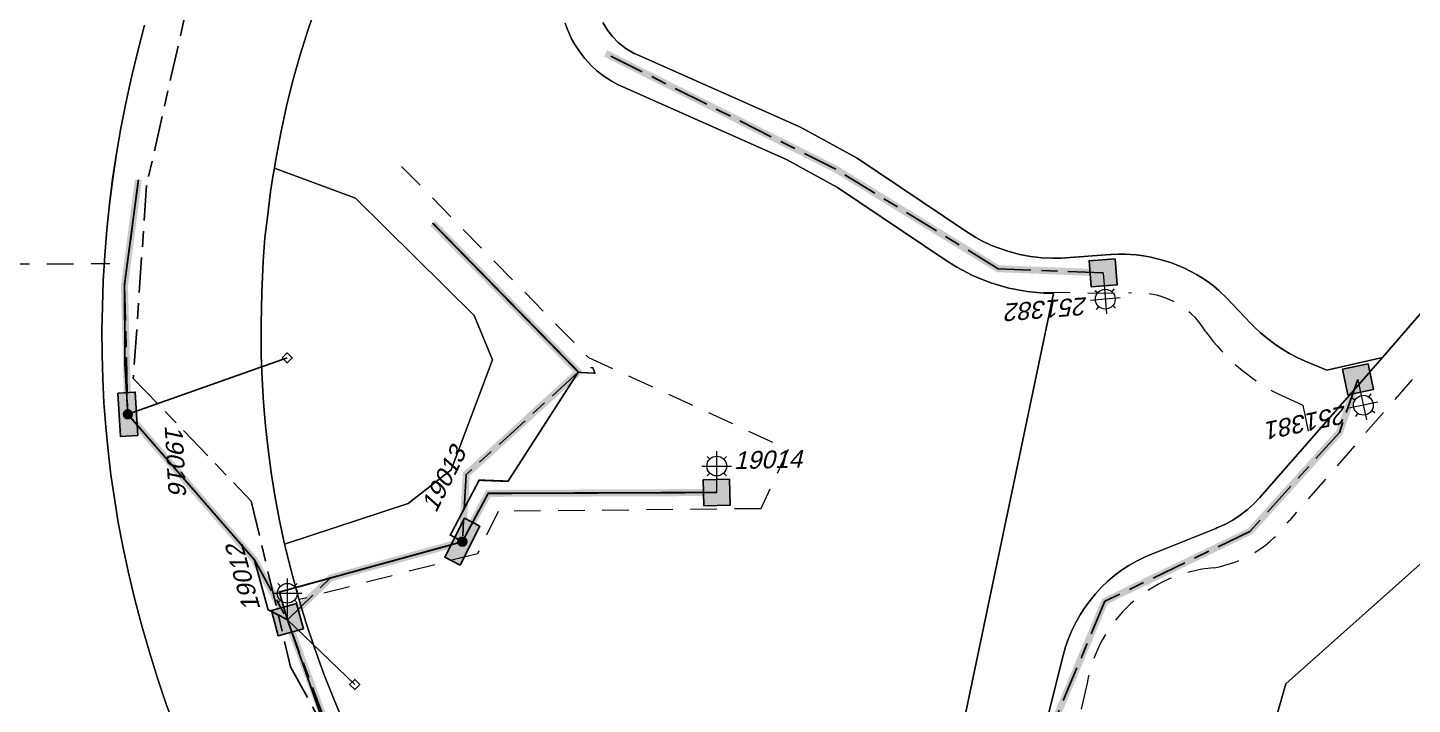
# Model space of a CAD drawing. Header units: metres. Extents: x 296308 to 298462, y 6229542 to 6231092.
# Drawn here: x 297296.2 to 297453.3, y 6230537 to 6230613.9 of the extents above; entities that cross this region are included whole.
import ezdxf
from ezdxf.enums import TextEntityAlignment as Align

# ---------------------------------------------------------------- set-up
doc = ezdxf.new("R2010")
doc.units = ezdxf.units.M
for name, pattern in [('Cable Exist UG', [8.2, 4, -1.2, 1.8, -1.2]), ('Dash', [5, 3, -2]), ('IECLCENT', [15.5, 9.5, -2, 2, -2])]:
    doc.linetypes.add(name, pattern=pattern)
doc.layers.get('0').update_dxf_attribs({"color": 6})
for name, color, linetype, lineweight in [('Cadastre Developer_SP_EXT', 9, 'Continuous', 5), ('Cadastre Land Parcels_SP_EXT', 9, 'Continuous', 5), ('Cadastre Roads_SP_EXT', 94, 'Continuous', 15)]:
    doc.layers.add(name, color=color, linetype=linetype, lineweight=lineweight)
for name, color, linetype in [('Equip_SL_EXT', 7, 'Continuous'), ('Equip_SP_SL_EXT', 7, 'Continuous'), ('Mains_HV_EXT', 7, 'Continuous'), ('Mains_LV_EXT', 7, 'Continuous'), ('Mains_SL_EXT', 7, 'Continuous'), ('Notes_LV_MISC', 7, 'Continuous'), ('Notes_SP_MISC', 7, 'Continuous'), ('Services_SP_EXT', 7, 'Continuous'), ('SupportsUG_SP_LV_EXT', 7, 'Continuous'), ('SupportsUG_SP_LV_SL_EXT', 7, 'Continuous')]:
    doc.layers.add(name, color=color, linetype=linetype)
doc.styles.add('COLUMN_LABEL', font='arial.ttf')
doc.styles.add('iecARIAL', font='arial.ttf', dxfattribs={"height": 2})
doc.styles.add('ieISOCP', font='isocp.shx')
doc.styles.add('POLE_LABEL', font='arial.ttf')
doc.styles.get("Standard").update_dxf_attribs({"font": 'arial.ttf'})

# ---------------------------------------------------------------- blocks, each defined once
blk = doc.blocks.new('COLUMN_EXT')
blk.add_hatch(color=256).paths.add_polyline_path([(-1.49, 1.48), (-1.49, -1.49), (1.48, -1.49), (1.48, 1.48)])
blk.add_lwpolyline([(-1.49, -1.49), (1.48, -1.49), (1.48, 1.48), (-1.49, 1.48)], close=True)
at = {"style": 'COLUMN_LABEL', "oblique": 15, "flags": 8}
blk.add_attdef('ASSET_NUM', text='', height=2, dxfattribs=at).set_placement((2, 2), align=Align.BOTTOM_LEFT)
at = {"flags": 9}
for tag, style, p in [('STRUCTURE_PLANT_NUMBER', 'POLE_LABEL', (1.81, 0.03)), ('STREET_CODE', 'COLUMN_LABEL', (1.81, -0.2))]:
    blk.add_attdef(tag, text='', height=0.2, dxfattribs=dict(at, style=style)).set_placement(p, align=Align.MIDDLE_LEFT)
for tag, p in [('COLUMN_TYPE', (1.81, -0.4)), ('OWNED_BY', (1.81, -0.6)), ('STATE', (1.81, -0.8)), ('USAGE', (1.81, -1)), ('STREETNAME', (1.81, -1.6)), ('LEGEND', (1.81, -1.2)), ('LOCATION', (1.81, -1.4)), ('SUBURB', (1.81, -1.8)), ('NOTES', (1.81, -2))]:
    blk.add_attdef(tag, text='', height=0.2, dxfattribs=at).set_placement(p, align=Align.MIDDLE_LEFT)
at = {"flags": 1}
blk.add_attdef('Z', (1.81, -2.35), '', height=0.2, dxfattribs=at)
blk = doc.blocks.new('PILLAR_EXT')
blk.add_hatch(color=256).paths.add_polyline_path([(-2.475, 0.99), (-2.475, -0.99), (2.475, -0.99), (2.475, 0.99)])
blk.add_lwpolyline([(-2.475, -0.99), (2.475, -0.99), (2.475, 0.99), (-2.475, 0.99)], close=True)
at = {"style": 'iecARIAL', "oblique": 15, "flags": 8}
blk.add_attdef('ASSET_NUM', text='', height=2, dxfattribs=at).set_placement((1.5, 3.5), align=Align.BOTTOM_LEFT)
for tag, p, flags in [('OWNED_BY', (0, -0.2), 9), ('STATE', (0, -0.4), 9), ('SUPPORT_TYPE', (0, -0.6), 9), ('USAGE', (0, -0.8), 9), ('LEGEND', (0, -1), 9), ('LOCATION', (0, -1.2), 9), ('NOTES', (0, -1.4), 9), ('PARENT', (0, -1.6), 9), ('STREETNAME', (0, -1.8), 9), ('SUBURB', (0, -2), 1)]:
    blk.add_attdef(tag, p, '', height=0.2, dxfattribs=dict(flags=flags))
blk = doc.blocks.new('*U169')
at = {"lineweight": 15}
for p, q in [((-1.46, 5.46), (-1.06, 5.06)), ((0, 1.75), (0, 6.25)), ((1.46, 5.46), (1.06, 5.06)), ((-2.25, 4), (2.25, 4)), ((-1.46, 2.54), (-1.06, 2.94)), ((0, 0), (0, 2.5)), ((1.46, 2.54), (1.06, 2.94))]:
    blk.add_line(p, q, dxfattribs=at)
blk.add_circle((0, 4), 1.5, dxfattribs=at)
at = {"style": 'iecARIAL', "oblique": 15, "flags": 9}
blk.add_attdef('ASSET_NUM', text='', height=2, dxfattribs=at).set_placement((1.5, 1.5), align=Align.BOTTOM_RIGHT)
for tag, p, height, flags in [('OPERATING_VOLTAGE', (0.98, -1.65), 0.2, 9), ('ORIENTATION', (0.98, -1.85), 0.2, 9), ('OWNED_BY', (0.98, -2.05), 0.2, 9), ('STATE', (0.98, -2.25), 0.2, 9), ('CONSTRUCTED_VOLTAGE', (0.98, -0.65), 0.2, 9), ('CONTROL_TYPE', (0.98, -0.85), 0.2, 9), ('LANTERN_PURPOSE', (0.98, -1.05), 0.2, 9), ('LANTERN_TYPE', (0.98, -1.25), 0.2, 9), ('NO_PHASES', (0.98, -1.45), 0.2, 9), ('LNUMBER', (2.18, -3.25), 2.5, 8), ('USAGE', (0.98, -2.45), 0.2, 9), ('CEXIST', (0.98, -2.65), 0.2, 9), ('CNEW', (0.98, -2.85), 0.2, 9), ('CNUMBER', (0.98, -3.05), 0.2, 9), ('CREMOVE', (0.98, -3.25), 0.2, 9), ('CREPLACE', (0.98, -3.45), 0.2, 9), ('LKINGHEIGHT', (0.98, -3.65), 0.2, 9), ('LBRACKET', (0.98, -3.85), 0.2, 9), ('LBRACKETVOCAB', (0.98, -4.05), 0.2, 9), ('LCATEGORY', (0.98, -4.25), 0.2, 9), ('LCHARGE1', (0.98, -4.45), 0.2, 9), ('LCHARGE1PERCENT', (0.98, -4.65), 0.2, 9), ('LCHARGE2', (0.98, -4.85), 0.2, 9), ('LCHARGE2PERCENT', (0.98, -5.05), 0.2, 9), ('LCHARGE3', (0.98, -5.25), 0.2, 9), ('LCHARGE3PERCENT', (0.98, -5.45), 0.2, 9), ('LEXIST', (0.98, -5.65), 0.2, 9), ('LLAMP', (0.98, -5.85), 0.2, 9), ('LLAMPVOCAB', (0.98, -6.05), 0.2, 9), ('LMAST', (0.98, -6.25), 0.2, 9), ('LMASTVOCAB', (0.98, -6.45), 0.2, 9), ('LNEW', (0.98, -6.65), 0.2, 9), ('LANTNUMBER', (0.98, -6.85), 0.2, 9), ('LOUTREACH', (0.98, -7.25), 0.2, 9), ('LOUTREACHVOCAB', (0.98, -7.45), 0.2, 9), ('LRATECODE', (0.98, -7.65), 0.2, 9), ('LREMOVE', (0.98, -7.85), 0.2, 9), ('LREPLACE', (0.98, -8.05), 0.2, 9), ('LTYPE', (0.98, -8.25), 0.2, 9), ('LTYPEVOCAB', (0.98, -8.45), 0.2, 9), ('STREETNAME', (0.98, -9.25), 0.2, 9), ('SUBURB', (0.98, -9.45), 0.2, 1), ('LEGEND', (0.98, -8.65), 0.2, 9), ('LOCATION', (0.98, -8.85), 0.2, 9), ('NOTES', (0.98, -9.05), 0.2, 9)]:
    blk.add_attdef(tag, p, '', height=height, dxfattribs=dict(flags=flags))
blk = doc.blocks.new('CCP_EXT')
at = {"flags": 9}
for tag, p in [('LIFE_SUPPORT', (0, -1.6)), ('STATE', (0, -1.8)), ('NOTES', (0, -2))]:
    blk.add_attdef(tag, text='', height=0.2, dxfattribs=at).set_placement(p, align=Align.MIDDLE_LEFT)
blk.add_wipeout([(0, 0.57), (0.57, 0), (0, -0.57), (-0.57, 0)])
blk.add_lwpolyline([(-0.57, 0), (0, 0.57), (0.57, 0), (0, -0.57), (-0.57, 0)])
at = {"flags": 1}
blk.add_attdef('Z', (0, 0), '', height=0.2, dxfattribs=at)
at = {"flags": 9}
for tag, p in [('CCP_TYPE', (0, 0)), ('CONSTRUCTED_VOLTAGE', (0, -0.2)), ('OPERATING_VOLTAGE', (0, -0.6)), ('ORIENTATION', (0, -0.8)), ('OWNED_BY', (0, -1)), ('NO_PHASES', (0, -0.4)), ('USAGE', (0, -1.2)), ('LEGEND', (0, -1.4))]:
    blk.add_attdef(tag, text='', height=0.2, dxfattribs=at).set_placement(p, align=Align.MIDDLE_LEFT)
blk = doc.blocks.new('CONNECTOR_NODE_EXT')
h = blk.add_hatch(color=256)
edge = h.paths.add_edge_path()
edge.add_arc((0, 0), 0.5, 0, 360)
blk.add_circle((0, 0), 0.5)
at = {"flags": 1}
blk.add_attdef('Z', (0, 0), '', height=0.2, dxfattribs=at)
at = {"flags": 9}
for tag, p in [('CONNECTOR_TYPE', (0, 0)), ('CONSTRUCTED_VOLTAGE', (0, -0.2)), ('OPERATING_VOLTAGE', (0, -0.6)), ('ORIENTATION', (0, -0.8)), ('SUBTYPE', (0, -1)), ('NO_PHASES', (0, -0.4)), ('USAGE', (0, -1.2)), ('NOTES', (0, -1.4))]:
    blk.add_attdef(tag, text='', height=0.2, dxfattribs=at).set_placement(p, align=Align.MIDDLE_LEFT)

msp = doc.modelspace()

# ---------------------------------------------------------------- linework, layer by layer
at = {"layer": 'Cadastre Developer_SP_EXT', "linetype": 'Dash'}
for points in [[(297338.61, 6230598.09), (297359.82, 6230576.4), (297382.51, 6230565.95), (297379.4, 6230559.21), (297349.56, 6230558.9), (297347.22, 6230554.1), (297327.02, 6230548.88)], [(297278.36, 6230587.01), (297305.5, 6230587.05)], [(297411.52, 6230583.79), (297421.11, 6230583.69)], [(297453.34, 6230573.89), (297439.4, 6230557.88)], [(297438.11, 6230572.24), (297440.92, 6230570.96), (297441.72, 6230567.18)], [(297416.42, 6230539.38), (297410.58, 6230513.31), (297404.61, 6230499.78)]]:
    msp.add_lwpolyline(points, dxfattribs=at)
for points in [[(297421.11, 6230583.69, -0.293683), (297429.9, 6230579.3)], [(297429.9, 6230579.3, 0.115024), (297438.11, 6230572.24)], [(297439.4, 6230557.88, -0.194967), (297430.8, 6230552.49)], [(297430.8, 6230552.49, 0.341188), (297416.42, 6230539.38)]]:
    msp.add_lwpolyline(points, format="xyb", dxfattribs=at)
at = {"layer": 'Cadastre Land Parcels_SP_EXT', "linetype": 'Continuous'}
for points in [[(297328.98, 6230616.51), (297328, 6230613.65), (297327.1, 6230610.76), (297326.28, 6230607.85), (297325.54, 6230604.92), (297324.9, 6230601.91), (297324.34, 6230598.89), (297324.17, 6230597.88), (297333.37, 6230594.5), (297346.84, 6230581.16), (297348.94, 6230576.13), (297344.24, 6230563.61), (297339.38, 6230559.8), (297325.34, 6230555.18), (297326.07, 6230552.2), (297326.88, 6230549.25), (297327.76, 6230546.31), (297328.73, 6230543.41), (297329.76, 6230540.53), (297330.88, 6230537.68), (297332.07, 6230534.86)], [(297401.49, 6230530.49), (297412.6, 6230583.66), (297411.52, 6230583.7), (297409.61, 6230583.88), (297407.53, 6230584.27), (297405.49, 6230584.88), (297403.51, 6230585.67), (297401.64, 6230586.65), (297400.45, 6230587.4), (297388.09, 6230595.7), (297382.32, 6230598.88), (297363.72, 6230607.12), (297363.27, 6230607.33), (297362.4, 6230607.8), (297361.57, 6230608.35), (297360.78, 6230608.96), (297360.2, 6230609.49), (297359.4, 6230610.36), (297358.91, 6230610.98), (297358.28, 6230611.93), (297357.9, 6230612.6), (297357.43, 6230613.65), (297357.17, 6230614.38)], [(297357.17, 6230614.38), (297357.43, 6230613.65), (297357.9, 6230612.6), (297358.28, 6230611.93), (297358.91, 6230610.98), (297359.4, 6230610.36), (297360.2, 6230609.49), (297360.78, 6230608.96), (297361.57, 6230608.35), (297362.4, 6230607.8), (297363.27, 6230607.33), (297363.72, 6230607.12), (297382.32, 6230598.88), (297388.09, 6230595.7), (297400.45, 6230587.4), (297401.64, 6230586.65), (297403.51, 6230585.67), (297405.49, 6230584.88), (297407.53, 6230584.27), (297409.61, 6230583.88), (297411.52, 6230583.7), (297412.6, 6230583.66), (297401.49, 6230530.49)], [(297361.46, 6230614.44), (297361.98, 6230613.58), (297362.54, 6230612.84), (297363.2, 6230612.18), (297364.07, 6230611.5), (297365.02, 6230610.93), (297365.31, 6230610.79), (297383.91, 6230602.56), (297390.32, 6230599.02), (297402.68, 6230590.72), (297403.81, 6230590.02), (297404.39, 6230589.69), (297405.59, 6230589.12), (297406.21, 6230588.88), (297407.53, 6230588.42), (297408.78, 6230588.09), (297410.02, 6230587.86), (297411.28, 6230587.72), (297412.54, 6230587.66), (297413.51, 6230587.67), (297414.02, 6230587.71), (297419.08, 6230588.07), (297419.16, 6230588.08), (297419.95, 6230588.11), (297420.74, 6230588.11), (297421.99, 6230588.03), (297422.82, 6230587.94), (297423.65, 6230587.79), (297425.26, 6230587.38), (297426.02, 6230587.14), (297426.75, 6230586.85), (297427.47, 6230586.53), (297428.85, 6230585.81), (297429.53, 6230585.41), (297430.17, 6230584.98), (297430.79, 6230584.52), (297431.38, 6230584.01), (297432.24, 6230583.17), (297435.03, 6230580.26), (297435.41, 6230579.87), (297436.13, 6230579.18), (297436.9, 6230578.53), (297437.7, 6230577.92), (297438.52, 6230577.36), (297439.39, 6230576.85), (297440.27, 6230576.38), (297441.19, 6230575.97), (297443.64, 6230574.94), (297449.96, 6230576.4), (297449.96, 6230576.4), (297454.33, 6230581.41)], [(297410.24, 6230528.68), (297413.7, 6230542.52), (297413.99, 6230543.52), (297414.32, 6230544.46), (297414.7, 6230545.38), (297415.14, 6230546.27), (297415.63, 6230547.14), (297416.17, 6230547.98), (297416.76, 6230548.78), (297417.39, 6230549.55), (297418.07, 6230550.28), (297418.79, 6230550.96), (297419.55, 6230551.61), (297420.35, 6230552.21), (297421.18, 6230552.75), (297422.04, 6230553.25), (297422.93, 6230553.7), (297423.85, 6230554.09), (297431.06, 6230556.97), (297431.17, 6230557.02), (297432.08, 6230557.43), (297432.96, 6230557.92), (297433.8, 6230558.47), (297434.6, 6230559.08), (297435.34, 6230559.76), (297436.03, 6230560.49), (297449.96, 6230576.4), (297449.96, 6230576.4), (297443.64, 6230574.94), (297441.19, 6230575.97), (297440.27, 6230576.38), (297439.39, 6230576.85), (297438.52, 6230577.36), (297437.7, 6230577.92), (297436.9, 6230578.53), (297436.13, 6230579.18), (297435.41, 6230579.87), (297435.03, 6230580.26), (297432.24, 6230583.17), (297431.38, 6230584.01), (297430.79, 6230584.52), (297430.17, 6230584.98), (297429.53, 6230585.41), (297428.85, 6230585.81), (297427.47, 6230586.53), (297426.75, 6230586.85), (297426.02, 6230587.14), (297425.26, 6230587.38), (297423.65, 6230587.79), (297422.82, 6230587.94), (297421.99, 6230588.03), (297420.74, 6230588.11), (297419.95, 6230588.11), (297419.16, 6230588.08), (297419.08, 6230588.07), (297414.02, 6230587.71), (297413.51, 6230587.67), (297412.54, 6230587.66), (297411.28, 6230587.72), (297410.02, 6230587.86), (297408.78, 6230588.09), (297407.53, 6230588.42), (297406.21, 6230588.88), (297405.59, 6230589.12), (297404.39, 6230589.69), (297403.81, 6230590.02), (297402.68, 6230590.72), (297390.32, 6230599.02), (297383.91, 6230602.56), (297365.31, 6230610.79), (297365.02, 6230610.93), (297364.07, 6230611.5), (297363.2, 6230612.18), (297362.54, 6230612.84), (297361.98, 6230613.58), (297361.46, 6230614.44)], [(297312.97, 6230534.08), (297311.91, 6230537.01), (297310.92, 6230539.95), (297309.99, 6230542.92), (297309.13, 6230545.91), (297308.35, 6230548.91), (297307.63, 6230551.93), (297306.98, 6230554.97), (297306.46, 6230557.66), (297306.01, 6230560.36), (297305.62, 6230563.07), (297305.3, 6230565.79), (297305.03, 6230568.51), (297304.83, 6230571.24), (297304.69, 6230573.97), (297304.62, 6230576.71), (297304.6, 6230579.45), (297304.65, 6230582.18), (297304.75, 6230585.09), (297304.92, 6230587.99), (297305.15, 6230590.9), (297305.45, 6230593.79), (297305.81, 6230596.68), (297306.25, 6230599.55), (297306.75, 6230602.42), (297307.31, 6230605.28), (297307.96, 6230608.24), (297308.67, 6230611.19), (297309.45, 6230614.13)], [(297419.07, 6230469.47), (297438.99, 6230539.32), (297489.97, 6230584.76)], [(297489.97, 6230584.76), (297438.99, 6230539.32), (297419.07, 6230469.47), (297422, 6230469.1), (297424.94, 6230468.82), (297427.89, 6230468.61), (297430.84, 6230468.48), (297433.8, 6230468.44), (297436.75, 6230468.47), (297439.7, 6230468.59), (297442.65, 6230468.78), (297445.59, 6230469.06), (297448.52, 6230469.42), (297451.44, 6230469.86), (297454.35, 6230470.38)], [(297454.33, 6230581.41), (297449.96, 6230576.4), (297436.03, 6230560.49), (297435.34, 6230559.76), (297434.6, 6230559.08), (297433.8, 6230558.47), (297432.96, 6230557.92), (297432.08, 6230557.43), (297431.17, 6230557.02), (297431.06, 6230556.97), (297423.85, 6230554.09), (297422.93, 6230553.7), (297422.04, 6230553.25), (297421.18, 6230552.75), (297420.35, 6230552.21), (297419.55, 6230551.61), (297418.79, 6230550.96), (297418.07, 6230550.28), (297417.39, 6230549.55), (297416.76, 6230548.78), (297416.17, 6230547.98), (297415.63, 6230547.14), (297415.14, 6230546.27), (297414.7, 6230545.38), (297414.32, 6230544.46), (297413.99, 6230543.52), (297413.7, 6230542.52), (297410.24, 6230528.68)]]:
    msp.add_lwpolyline(points, dxfattribs=at)
msp.add_lwpolyline([(297325.34, 6230555.18), (297339.38, 6230559.8), (297344.24, 6230563.61), (297348.94, 6230576.13), (297346.84, 6230581.16), (297333.37, 6230594.5), (297324.17, 6230597.88), (297324.04, 6230597.15), (297323.73, 6230595.26), (297323.42, 6230592.62), (297323.11, 6230589.97), (297322.92, 6230587.32), (297322.75, 6230583.76), (297322.67, 6230580.19), (297322.68, 6230576.63), (297322.78, 6230573.96), (297322.94, 6230571.29), (297323.17, 6230568.62), (297323.48, 6230565.97), (297323.8, 6230563.32), (297324.22, 6230560.69), (297324.7, 6230558.07), (297325.34, 6230555.18)], close=True, dxfattribs=at)
at = {"layer": 'Cadastre Roads_SP_EXT', "linetype": 'Continuous'}
msp.add_lwpolyline([(297309.45, 6230614.12), (297308.67, 6230611.19), (297307.96, 6230608.24), (297307.31, 6230605.28), (297306.75, 6230602.42), (297306.25, 6230599.55), (297305.82, 6230596.68), (297305.45, 6230593.79), (297305.15, 6230590.9), (297304.92, 6230587.99), (297304.75, 6230585.09), (297304.65, 6230582.18), (297304.6, 6230579.45), (297304.62, 6230576.71), (297304.69, 6230573.97), (297304.83, 6230571.24), (297305.03, 6230568.51), (297305.3, 6230565.79), (297305.62, 6230563.07), (297306.01, 6230560.36), (297306.46, 6230557.66), (297306.98, 6230554.97), (297307.63, 6230551.93), (297308.35, 6230548.91), (297309.13, 6230545.91), (297309.99, 6230542.92), (297310.92, 6230539.95), (297311.91, 6230537.01), (297312.97, 6230534.08)], dxfattribs=at)
at = {"layer": 'Mains_LV_EXT', "linetype": 'IECLCENT', "lineweight": 30, "ltscale": 0.5, "const_width": 0.2, "flags": 128}
for points in [[(297307.54, 6230569.93), (297307.22, 6230575.43), (297307.16, 6230584.65), (297308.74, 6230596.55)], [(297345.51, 6230555.46), (297344.15, 6230556.22), (297347.42, 6230562.45), (297350.7, 6230562.33), (297358.68, 6230574.74), (297342.14, 6230591.65)], [(297325.65, 6230546.6), (297323.46, 6230547.74), (297321.91, 6230553.4), (297307.54, 6230569.93)], [(297345.51, 6230555.46), (297348.45, 6230560.95), (297374.39, 6230561.05)], [(297325.65, 6230546.6), (297324.74, 6230549.74), (297345.51, 6230555.46)]]:
    msp.add_lwpolyline(points, dxfattribs=at)
at = {"layer": 'Mains_SL_EXT', "linetype": 'Cable Exist UG'}
for points in [[(297418.25, 6230586), (297406.32, 6230586.47), (297387.91, 6230597.78), (297361.77, 6230610.93)], [(297308.74, 6230596.55), (297307.16, 6230584.57), (297307.54, 6230569.93)], [(297342.14, 6230591.65), (297358.68, 6230574.74), (297345.96, 6230563.11), (297345.51, 6230555.46)], [(297447.17, 6230573.9), (297445.07, 6230567.87), (297434.92, 6230556.63), (297418.44, 6230548.69), (297410.83, 6230530.51)], [(297307.54, 6230569.93), (297321.91, 6230553.4), (297325.65, 6230546.6)], [(297345.51, 6230555.46), (297348.45, 6230560.95), (297374.39, 6230561.05)], [(297325.65, 6230546.6), (297330.54, 6230551.34), (297345.51, 6230555.46)]]:
    msp.add_lwpolyline(points, dxfattribs=at)
at = {"layer": 'Notes_SP_MISC', "const_width": 0.8}
for points in [[(297418.25, 6230586), (297406.32, 6230586.47), (297387.91, 6230597.78), (297361.77, 6230610.93)], [(297308.74, 6230596.55), (297307.16, 6230584.57), (297307.54, 6230569.93)], [(297342.14, 6230591.65), (297358.68, 6230574.74), (297345.96, 6230563.11), (297345.51, 6230555.46)], [(297447.17, 6230573.9), (297445.07, 6230567.87), (297434.92, 6230556.63), (297418.44, 6230548.69), (297410.83, 6230530.51)], [(297307.54, 6230569.93), (297321.91, 6230553.4), (297325.65, 6230546.6)], [(297345.51, 6230555.46), (297348.45, 6230560.95), (297374.39, 6230561.05)], [(297325.65, 6230546.6), (297330.54, 6230551.34), (297345.51, 6230555.46)]]:
    msp.add_lwpolyline(points, dxfattribs=at)

# ---------------------------------------------------------------- block references
at = {"layer": 'Equip_SL_EXT'}
for p in [(297307.54, 6230569.93), (297345.51, 6230555.46)]:
    msp.add_blockref('CONNECTOR_NODE_EXT', p, dxfattribs=at)
at = {"layer": 'Equip_SP_SL_EXT', "xscale": 0.75, "yscale": 0.75, "zscale": 0.75}
for p, rotation in [((297418.25, 6230586), 184.5896258959025), ((297447.17, 6230573.9), 191.8870619468548)]:
    msp.add_blockref('*U169', p, dxfattribs=dict(at, rotation=rotation))
for p in [(297374.39, 6230561.05), (297325.65, 6230546.6)]:
    msp.add_blockref('*U169', p, dxfattribs=at)
at = {"layer": 'Notes_LV_MISC'}
ref = msp.add_blockref('COLUMN_EXT', (297418.25, 6230586), dxfattribs=dict(at, rotation=184.5896258959025))
ref.add_attrib('ASSET_NUM', '251382', dxfattribs={"layer": '0', "height": 2, "rotation": 184.5896, "style": 'COLUMN_LABEL', "oblique": 15}).set_placement((297416.42, 6230583.85), align=Align.BOTTOM_LEFT)
ref = msp.add_blockref('COLUMN_EXT', (297447.17, 6230573.9), dxfattribs=dict(at, rotation=191.8870619468548))
ref.add_attrib('ASSET_NUM', '251381', dxfattribs={"layer": '0', "height": 2, "rotation": 191.8871, "style": 'COLUMN_LABEL', "oblique": 15}).set_placement((297445.63, 6230571.54), align=Align.BOTTOM_LEFT)
ref = msp.add_blockref('PILLAR_EXT', (297307.54, 6230569.93), dxfattribs=dict(at, rotation=273.2131023899913))
ref.add_attrib('ASSET_NUM', '19016', dxfattribs={"layer": '0', "height": 2, "rotation": 273.2131, "style": 'iecARIAL', "oblique": 15}).set_placement((297311.12, 6230568.63), align=Align.BOTTOM_LEFT)
ref = msp.add_blockref('PILLAR_EXT', (297345.51, 6230555.46), dxfattribs=dict(at, rotation=63.24844718374757))
ref.add_attrib('ASSET_NUM', '19013', dxfattribs={"layer": '0', "height": 2, "rotation": 63.2484, "style": 'iecARIAL', "oblique": 15}).set_placement((297343.06, 6230558.38), align=Align.BOTTOM_LEFT)
ref = msp.add_blockref('COLUMN_EXT', (297374.39, 6230561.05), dxfattribs=dict(at, rotation=1.418370679275129))
ref.add_attrib('ASSET_NUM', '19014', dxfattribs={"layer": '0', "height": 2, "rotation": 1.4184, "style": 'COLUMN_LABEL', "oblique": 15}).set_placement((297376.34, 6230563.1), align=Align.BOTTOM_LEFT)
ref = msp.add_blockref('COLUMN_EXT', (297325.65, 6230546.6), dxfattribs=dict(at, rotation=105.3835582431487))
ref.add_attrib('ASSET_NUM', '19012', dxfattribs={"layer": '0', "height": 2, "rotation": 105.3836, "style": 'COLUMN_LABEL', "oblique": 15}).set_placement((297323.19, 6230548), align=Align.BOTTOM_LEFT)
at = {"layer": 'SupportsUG_SP_LV_EXT'}
ref = msp.add_blockref('PILLAR_EXT', (297307.54, 6230569.93), dxfattribs=dict(at, rotation=273.2131023899913))
ref.add_attrib('ASSET_NUM', '19016', dxfattribs={"layer": '0', "height": 2, "rotation": 273.2131, "style": 'iecARIAL', "oblique": 15}).set_placement((297311.12, 6230568.63), align=Align.BOTTOM_LEFT)
ref = msp.add_blockref('PILLAR_EXT', (297345.51, 6230555.46), dxfattribs=dict(at, rotation=63.24844718374757))
ref.add_attrib('ASSET_NUM', '19013', dxfattribs={"layer": '0', "height": 2, "rotation": 63.2484, "style": 'iecARIAL', "oblique": 15}).set_placement((297343.06, 6230558.38), align=Align.BOTTOM_LEFT)
at = {"layer": 'SupportsUG_SP_LV_SL_EXT'}
ref = msp.add_blockref('COLUMN_EXT', (297418.25, 6230586), dxfattribs=dict(at, rotation=184.5896258959025))
ref.add_attrib('ASSET_NUM', '251382', dxfattribs={"layer": '0', "height": 2, "rotation": 184.5896, "style": 'COLUMN_LABEL', "oblique": 15}).set_placement((297416.42, 6230583.85), align=Align.BOTTOM_LEFT)
ref = msp.add_blockref('COLUMN_EXT', (297447.17, 6230573.9), dxfattribs=dict(at, rotation=191.8870619468548))
ref.add_attrib('ASSET_NUM', '251381', dxfattribs={"layer": '0', "height": 2, "rotation": 191.8871, "style": 'COLUMN_LABEL', "oblique": 15}).set_placement((297445.63, 6230571.54), align=Align.BOTTOM_LEFT)
ref = msp.add_blockref('COLUMN_EXT', (297374.39, 6230561.05), dxfattribs=dict(at, rotation=1.418370679275129))
ref.add_attrib('ASSET_NUM', '19014', dxfattribs={"layer": '0', "height": 2, "rotation": 1.4184, "style": 'COLUMN_LABEL', "oblique": 15}).set_placement((297376.34, 6230563.1), align=Align.BOTTOM_LEFT)
ref = msp.add_blockref('COLUMN_EXT', (297325.65, 6230546.6), dxfattribs=dict(at, rotation=105.3835582431487))
ref.add_attrib('ASSET_NUM', '19012', dxfattribs={"layer": '0', "height": 2, "rotation": 105.3836, "style": 'COLUMN_LABEL', "oblique": 15}).set_placement((297323.19, 6230548), align=Align.BOTTOM_LEFT)

# ---------------------------------------------------------------- texts
at = {"layer": 'Cadastre Land Parcels_SP_EXT', "style": 'ieISOCP', "oblique": 15}
msp.add_text('7', height=1.8, rotation=292.7347, dxfattribs=at).set_placement((297358.47, 6230575.19))

# ---------------------------------------------------------------- next in the draw order: block references
at = {"layer": 'Services_SP_EXT'}
for p in [(297325.64, 6230576.34), (297333.29, 6230539.24)]:
    msp.add_blockref('CCP_EXT', p, dxfattribs=at)

# ---------------------------------------------------------------- next in the draw order: linework, layer by layer
at = {"layer": 'Cadastre Roads_SP_EXT', "linetype": 'Continuous'}
msp.add_lwpolyline([(297332.07, 6230534.86), (297330.88, 6230537.68), (297329.76, 6230540.53), (297328.73, 6230543.41), (297327.76, 6230546.31), (297326.88, 6230549.25), (297326.07, 6230552.2), (297325.34, 6230555.18), (297324.7, 6230558.07), (297324.22, 6230560.69), (297323.8, 6230563.32), (297323.48, 6230565.97), (297323.17, 6230568.62), (297322.94, 6230571.29), (297322.78, 6230573.96), (297322.68, 6230576.63), (297322.67, 6230580.19), (297322.75, 6230583.76), (297322.92, 6230587.32), (297323.11, 6230589.98), (297323.42, 6230592.62), (297323.73, 6230595.26), (297324.04, 6230597.15), (297324.17, 6230597.88), (297324.34, 6230598.89), (297324.9, 6230601.91), (297325.54, 6230604.92), (297326.28, 6230607.85), (297327.1, 6230610.76), (297328, 6230613.65), (297328.98, 6230616.51)], dxfattribs=at)
at = {"layer": 'Mains_HV_EXT', "linetype": 'Cable Exist UG'}
msp.add_lwpolyline([(297380.63, 6230704.58), (297345.7, 6230669.27), (297326.74, 6230645.69), (297315.04, 6230619.76), (297309.67, 6230595.93), (297308.16, 6230573.99), (297321.55, 6230560.07), (297326.01, 6230541.26), (297343.57, 6230509.38), (297350.97, 6230512.67)], dxfattribs=at)
at = {"layer": 'Mains_LV_EXT', "linetype": 'IECLCENT', "lineweight": 30, "ltscale": 0.5, "const_width": 0.2, "flags": 128}
msp.add_lwpolyline([(297350.97, 6230512.67), (297343.3, 6230511.2), (297334.57, 6230525.43), (297329.98, 6230534.21), (297325.65, 6230546.6)], dxfattribs=at)
at = {"layer": 'Mains_SL_EXT', "linetype": 'Cable Exist UG'}
msp.add_lwpolyline([(297325.65, 6230546.6), (297330.9, 6230532.46), (297339.47, 6230517.51)], dxfattribs=at)
at = {"layer": 'Notes_SP_MISC', "const_width": 0.8}
msp.add_lwpolyline([(297325.65, 6230546.6), (297330.9, 6230532.46), (297339.47, 6230517.51)], dxfattribs=at)
at = {"layer": 'Services_SP_EXT'}
for points in [[(297325.64, 6230576.34), (297307.54, 6230569.93)], [(297333.29, 6230539.24), (297325.65, 6230546.6)]]:
    msp.add_lwpolyline(points, dxfattribs=at)

doc.saveas('drawing.dxf')
